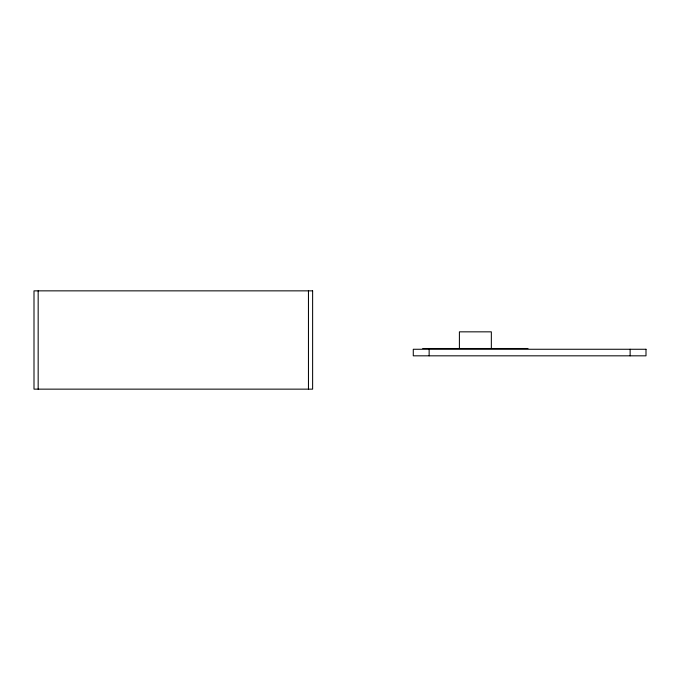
<?xml version="1.0" encoding="UTF-8"?>
<svg xmlns="http://www.w3.org/2000/svg" width="680" height="680" viewBox="0 0 680 680"><rect width="100%" height="100%" fill="white"/><g stroke="black" fill="none" stroke-linecap="round" stroke-linejoin="round"><path stroke-width="1.02" d="M422.748 348.5L527.994 348.5M630.13 349.265L630.13 355.827M491.342 348.5L491.342 331.84L459.399 331.84L459.399 348.5M429.139 349.265L429.139 355.827M308.457 290.853L308.457 389.147M38.165 290.853L38.165 389.147M312.622 290.853L34 290.853L34 389.147L312.622 389.147L312.622 290.853M646 349.265L413.278 349.265L413.278 355.827L646 355.827L646 349.265"/></g></svg>
